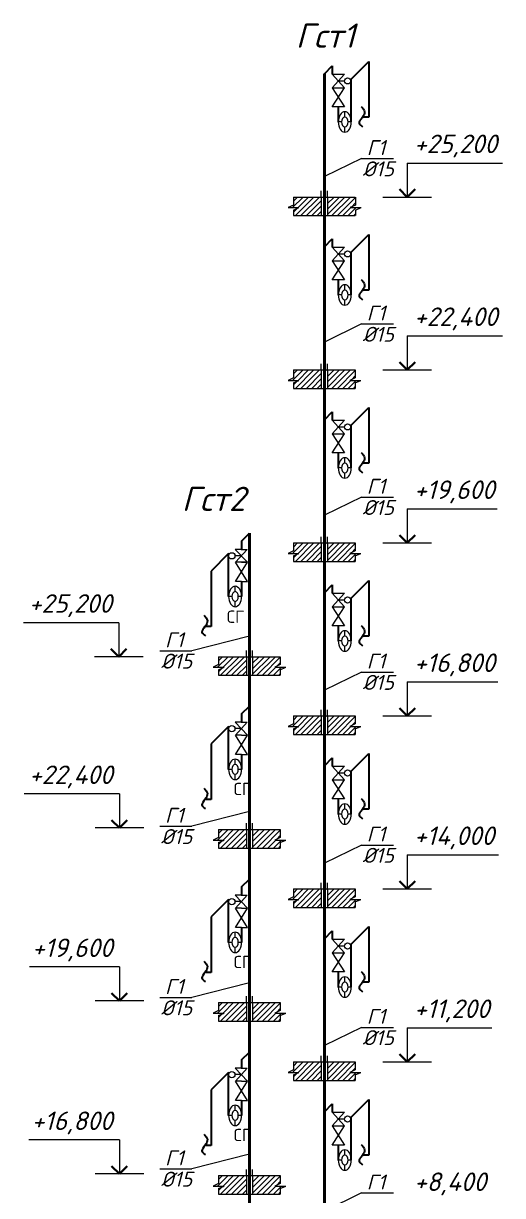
# Model space of a CAD drawing. Header units: millimetres. Extents: x -710977 to 10671, y -929782 to 89628.
# Drawn here: x 955.1 to 1014.4, y 4424.6 to 4569.8 of the extents above; entities that cross this region are included whole.
import ezdxf

# ---------------------------------------------------------------- set-up
doc = ezdxf.new("R2010")
doc.units = ezdxf.units.MM
doc.header["$LTSCALE"] = 0.4
doc.layers.add('аксонометрия', color=84, linetype='Continuous')
doc.layers.add('кварталыИнфо', color=7, linetype='Continuous')
doc.layers.add('здания', color=7, linetype='Continuous', lineweight=25)
doc.layers.add('Надписи', color=7, linetype='Continuous', lineweight=20)
doc.styles.add('Zhenka', font='isocpeur.ttf', dxfattribs={"height": 400})
doc.styles.add('текстовый', font='isocpeui.ttf', dxfattribs={"height": 5})
pattern_1 = [(45, (596.2527, 4344.9674), (-0.33808543, 0.33808543), [])]
pattern_2 = [(45, (596.2527, 4323.5474), (-0.33808543, 0.33808543), [])]
pattern_3 = [(45, (605.5349, 4337.6108), (-0.33808543, 0.33808543), [])]
pattern_4 = [(45, (605.5349, 4359.0308), (-0.33808543, 0.33808543), [])]
pattern_5 = [(45, (605.5349, 4380.4508), (-0.33808543, 0.33808543), [])]
pattern_6 = [(45, (605.5349, 4401.8708), (-0.33808543, 0.33808543), [])]

msp = doc.modelspace()

# ---------------------------------------------------------------- hatches: boundary and pattern name
at = {"layer": 'аксонометрия', "lineweight": 25}
h = msp.add_hatch(dxfattribs=at)
h.set_pattern_fill('ANSI31', scale=3.825, style=0)
h.set_pattern_definition([(45, (605.5349, 4444.68765), (-0.33808543, 0.33808543), [])])
h.paths.add_polyline_path([(991.97, 4545.957), (991.97, 4548.252), (988.527, 4548.252), (988.527, 4547.264), (987.849, 4546.952), (989.206, 4546.952), (988.527, 4546.639), (988.527, 4545.957)])
h = msp.add_hatch(dxfattribs=at)
h.set_pattern_fill('ANSI31', scale=3.825, style=0)
h.set_pattern_definition([(45, (605.5349, 4423.26765), (-0.33808543, 0.33808543), [])])
h.paths.add_polyline_path([(996.856, 4546.952), (995.499, 4546.952), (996.177, 4547.264), (996.177, 4548.252), (992.735, 4548.252), (992.735, 4545.957), (996.177, 4545.957), (996.177, 4546.639)])
h = msp.add_hatch(dxfattribs=at)
h.set_pattern_fill('ANSI31', scale=3.825, style=0)
h.set_pattern_definition([(45, (605.5349, 4423.2908), (-0.33808543, 0.33808543), [])])
h.paths.add_polyline_path([(991.97, 4524.56), (991.97, 4526.855), (988.527, 4526.855), (988.527, 4525.867), (987.849, 4525.555), (989.206, 4525.555), (988.527, 4525.242), (988.527, 4524.56)])
h = msp.add_hatch(dxfattribs=at)
h.set_pattern_fill('ANSI31', scale=3.825, style=0)
h.set_pattern_definition(pattern_6)
h.paths.add_polyline_path([(996.856, 4525.555), (995.499, 4525.555), (996.177, 4525.867), (996.177, 4526.855), (992.735, 4526.855), (992.735, 4524.56), (996.177, 4524.56), (996.177, 4525.242)])
h = msp.add_hatch(dxfattribs=at)
h.set_pattern_fill('ANSI31', scale=3.825, style=0)
h.set_pattern_definition(pattern_6)
h.paths.add_polyline_path([(991.97, 4503.14), (991.97, 4505.435), (988.527, 4505.435), (988.527, 4504.447), (987.849, 4504.135), (989.206, 4504.135), (988.527, 4503.822), (988.527, 4503.14)])
h = msp.add_hatch(dxfattribs=at)
h.set_pattern_fill('ANSI31', scale=3.825, style=0)
h.set_pattern_definition(pattern_5)
h.paths.add_polyline_path([(996.856, 4504.135), (995.499, 4504.135), (996.177, 4504.447), (996.177, 4505.435), (992.735, 4505.435), (992.735, 4503.14), (996.177, 4503.14), (996.177, 4503.822)])
h = msp.add_hatch(dxfattribs=at)
h.set_pattern_fill('ANSI31', scale=3.825, style=0)
h.set_pattern_definition([(45, (596.2527, 4387.78443), (-0.33808543, 0.33808543), [])])
h.paths.add_polyline_path([(982.688, 4489.054), (982.688, 4491.349), (979.245, 4491.349), (979.245, 4490.361), (978.567, 4490.048), (979.923, 4490.048), (979.245, 4489.736), (979.245, 4489.054)])
h = msp.add_hatch(dxfattribs=at)
h.set_pattern_fill('ANSI31', scale=3.825, style=0)
h.set_pattern_definition([(45, (596.2527, 4366.36443), (-0.33808543, 0.33808543), [])])
h.paths.add_polyline_path([(983.453, 4489.054), (986.895, 4489.054), (986.895, 4489.736), (987.573, 4490.048), (986.217, 4490.048), (986.895, 4490.361), (986.895, 4491.349), (983.453, 4491.349)])
h = msp.add_hatch(dxfattribs=at)
h.set_pattern_fill('ANSI31', scale=3.825, style=0)
h.set_pattern_definition(pattern_5)
h.paths.add_polyline_path([(991.97, 4481.72), (991.97, 4484.015), (988.527, 4484.015), (988.527, 4483.027), (987.849, 4482.715), (989.206, 4482.715), (988.527, 4482.402), (988.527, 4481.72)])
h = msp.add_hatch(dxfattribs=at)
h.set_pattern_fill('ANSI31', scale=3.825, style=0)
h.set_pattern_definition(pattern_4)
h.paths.add_polyline_path([(996.856, 4482.715), (995.499, 4482.715), (996.177, 4483.027), (996.177, 4484.015), (992.735, 4484.015), (992.735, 4481.72), (996.177, 4481.72), (996.177, 4482.402)])
h = msp.add_hatch(dxfattribs=at)
h.set_pattern_fill('ANSI31', scale=3.825, style=0)
h.set_pattern_definition([(45, (596.2527, 4366.3874), (-0.33808543, 0.33808543), [])])
h.paths.add_polyline_path([(982.688, 4467.657), (982.688, 4469.952), (979.245, 4469.952), (979.245, 4468.964), (978.567, 4468.651), (979.923, 4468.651), (979.245, 4468.339), (979.245, 4467.657)])
h = msp.add_hatch(dxfattribs=at)
h.set_pattern_fill('ANSI31', scale=3.825, style=0)
h.set_pattern_definition(pattern_1)
h.paths.add_polyline_path([(983.453, 4467.657), (986.895, 4467.657), (986.895, 4468.339), (987.573, 4468.651), (986.217, 4468.651), (986.895, 4468.964), (986.895, 4469.952), (983.453, 4469.952)])
h = msp.add_hatch(dxfattribs=at)
h.set_pattern_fill('ANSI31', scale=3.825, style=0)
h.set_pattern_definition(pattern_4)
h.paths.add_polyline_path([(991.97, 4460.3), (991.97, 4462.595), (988.527, 4462.595), (988.527, 4461.607), (987.849, 4461.295), (989.206, 4461.295), (988.527, 4460.982), (988.527, 4460.3)])
h = msp.add_hatch(dxfattribs=at)
h.set_pattern_fill('ANSI31', scale=3.825, style=0)
h.set_pattern_definition(pattern_3)
h.paths.add_polyline_path([(996.856, 4461.295), (995.499, 4461.295), (996.177, 4461.607), (996.177, 4462.595), (992.735, 4462.595), (992.735, 4460.3), (996.177, 4460.3), (996.177, 4460.982)])
h = msp.add_hatch(dxfattribs=at)
h.set_pattern_fill('ANSI31', scale=3.825, style=0)
h.set_pattern_definition(pattern_1)
h.paths.add_polyline_path([(982.688, 4446.237), (982.688, 4448.532), (979.245, 4448.532), (979.245, 4447.544), (978.567, 4447.231), (979.923, 4447.231), (979.245, 4446.919), (979.245, 4446.237)])
h = msp.add_hatch(dxfattribs=at)
h.set_pattern_fill('ANSI31', scale=3.825, style=0)
h.set_pattern_definition(pattern_2)
h.paths.add_polyline_path([(983.453, 4446.237), (986.895, 4446.237), (986.895, 4446.919), (987.573, 4447.231), (986.217, 4447.231), (986.895, 4447.544), (986.895, 4448.532), (983.453, 4448.532)])
h = msp.add_hatch(dxfattribs=at)
h.set_pattern_fill('ANSI31', scale=3.825, style=0)
h.set_pattern_definition(pattern_3)
h.paths.add_polyline_path([(991.97, 4438.88), (991.97, 4441.175), (988.527, 4441.175), (988.527, 4440.187), (987.849, 4439.875), (989.206, 4439.875), (988.527, 4439.562), (988.527, 4438.88)])
h = msp.add_hatch(dxfattribs=at)
h.set_pattern_fill('ANSI31', scale=3.825, style=0)
h.set_pattern_definition([(45, (605.5349, 4316.1908), (-0.33808543, 0.33808543), [])])
h.paths.add_polyline_path([(996.856, 4439.875), (995.499, 4439.875), (996.177, 4440.187), (996.177, 4441.175), (992.735, 4441.175), (992.735, 4438.88), (996.177, 4438.88), (996.177, 4439.562)])
h = msp.add_hatch(dxfattribs=at)
h.set_pattern_fill('ANSI31', scale=3.825, style=0)
h.set_pattern_definition(pattern_2)
h.paths.add_polyline_path([(982.688, 4424.817), (982.688, 4427.112), (979.245, 4427.112), (979.245, 4426.124), (978.567, 4425.811), (979.923, 4425.811), (979.245, 4425.499), (979.245, 4424.817)])
h = msp.add_hatch(dxfattribs=at)
h.set_pattern_fill('ANSI31', scale=3.825, style=0)
h.set_pattern_definition([(45, (596.2527, 4302.1274), (-0.33808543, 0.33808543), [])])
h.paths.add_polyline_path([(983.453, 4424.817), (986.895, 4424.817), (986.895, 4425.499), (987.573, 4425.811), (986.217, 4425.811), (986.895, 4426.124), (986.895, 4427.112), (983.453, 4427.112)])

# ---------------------------------------------------------------- linework, layer by layer
at = {"color": 7, "lineweight": 35}
for p, q in [((992.352, 4563.529), (993.326, 4564.503)), ((993.326, 4564.503), (993.326, 4563.48)), ((995.686, 4562.868), (997.85, 4565.032)), ((997.85, 4565.032), (997.85, 4558.147)), ((995.686, 4557.551), (995.686, 4562.868)), ((994.08, 4559.41), (994.08, 4557.551)), ((997.85, 4558.147), (997.085, 4558.147)), ((992.352, 4542.109), (993.326, 4543.083)), ((993.326, 4543.083), (993.326, 4542.06)), ((995.686, 4541.448), (997.85, 4543.612)), ((997.85, 4543.612), (997.85, 4536.727)), ((995.686, 4536.131), (995.686, 4541.448)), ((994.08, 4537.99), (994.08, 4536.131)), ((997.85, 4536.727), (997.085, 4536.727)), ((995.686, 4520.028), (997.85, 4522.192)), ((997.85, 4522.192), (997.85, 4515.307)), ((992.352, 4520.689), (993.326, 4521.663)), ((993.326, 4521.663), (993.326, 4520.64)), ((995.686, 4514.711), (995.686, 4520.028)), ((994.08, 4516.57), (994.08, 4514.711)), ((997.85, 4515.307), (997.085, 4515.307)), ((982.096, 4505.652), (983.07, 4506.626)), ((982.096, 4505.652), (982.096, 4504.629)), ((980.49, 4504.114), (978.326, 4501.951)), ((980.49, 4498.798), (980.49, 4504.114)), ((978.326, 4501.951), (978.326, 4495.066)), ((982.096, 4500.656), (982.096, 4498.798)), ((992.352, 4499.269), (993.326, 4500.243)), ((993.326, 4500.243), (993.326, 4499.22)), ((995.686, 4498.608), (997.85, 4500.772)), ((997.85, 4500.772), (997.85, 4493.887)), ((995.686, 4493.291), (995.686, 4498.608)), ((978.326, 4495.066), (977.561, 4495.066)), ((994.08, 4495.15), (994.08, 4493.291)), ((997.85, 4493.887), (997.085, 4493.887)), ((982.096, 4484.255), (983.07, 4485.229)), ((982.096, 4484.255), (982.096, 4483.232)), ((980.49, 4482.717), (978.326, 4480.554)), ((980.49, 4477.401), (980.49, 4482.717)), ((978.326, 4480.554), (978.326, 4473.669)), ((982.096, 4479.259), (982.096, 4477.401)), ((992.352, 4477.849), (993.326, 4478.823)), ((993.326, 4478.823), (993.326, 4477.8)), ((995.686, 4477.188), (997.85, 4479.352)), ((997.85, 4479.352), (997.85, 4472.467)), ((995.686, 4471.871), (995.686, 4477.188)), ((978.326, 4473.669), (977.561, 4473.669)), ((994.08, 4473.73), (994.08, 4471.871)), ((997.85, 4472.467), (997.085, 4472.467)), ((982.096, 4462.835), (983.07, 4463.809)), ((982.096, 4462.835), (982.096, 4461.812)), ((980.49, 4461.297), (978.326, 4459.134)), ((980.49, 4455.981), (980.49, 4461.297)), ((978.326, 4459.134), (978.326, 4452.249)), ((982.096, 4457.839), (982.096, 4455.981)), ((992.352, 4456.429), (993.326, 4457.403)), ((993.326, 4457.403), (993.326, 4456.38)), ((995.686, 4455.768), (997.85, 4457.932)), ((997.85, 4457.932), (997.85, 4451.047)), ((995.686, 4450.451), (995.686, 4455.768)), ((994.08, 4452.31), (994.08, 4450.451)), ((978.326, 4452.249), (977.561, 4452.249)), ((997.85, 4451.047), (997.085, 4451.047)), ((982.096, 4441.415), (983.07, 4442.389)), ((982.096, 4441.415), (982.096, 4440.392)), ((980.49, 4439.877), (978.326, 4437.714)), ((980.49, 4434.561), (980.49, 4439.877)), ((978.326, 4437.714), (978.326, 4430.829)), ((982.096, 4436.419), (982.096, 4434.561)), ((995.686, 4434.348), (997.85, 4436.512)), ((997.85, 4436.512), (997.85, 4429.627)), ((992.352, 4435.009), (993.326, 4435.983)), ((993.326, 4435.983), (993.326, 4434.96)), ((995.686, 4429.031), (995.686, 4434.348)), ((978.326, 4430.829), (977.561, 4430.829)), ((994.08, 4430.89), (994.08, 4429.031)), ((997.85, 4429.627), (997.085, 4429.627))]:
    msp.add_line(p, q, dxfattribs=at)
at = {"color": 7, "lineweight": 20}
for p, q in [((996.956, 4553.023), (992.352, 4550.782)), ((996.956, 4553.023), (1000.919, 4553.023)), ((1002.622, 4552.462), (1014.424, 4552.462)), ((996.956, 4532.54), (992.352, 4530.299)), ((996.956, 4532.54), (1000.919, 4532.54)), ((1002.622, 4531.065), (1014.424, 4531.065)), ((996.956, 4511.093), (992.352, 4508.852)), ((996.956, 4511.093), (1000.919, 4511.093)), ((1002.622, 4509.645), (1013.766, 4509.645)), ((966.877, 4495.559), (955.075, 4495.559)), ((983.07, 4493.889), (975.936, 4492.074)), ((971.973, 4492.074), (975.936, 4492.074)), ((996.956, 4489.443), (992.352, 4487.201)), ((996.956, 4489.443), (1000.919, 4489.443)), ((1002.622, 4488.225), (1013.832, 4488.225)), ((966.965, 4474.353), (955.163, 4474.353)), ((983.07, 4472.169), (975.936, 4470.354)), ((971.973, 4470.354), (975.936, 4470.354)), ((996.956, 4468.031), (992.352, 4465.79)), ((996.956, 4468.031), (1000.919, 4468.031)), ((1002.622, 4466.805), (1013.924, 4466.805)), ((966.965, 4452.933), (955.821, 4452.933)), ((983.07, 4450.968), (975.936, 4449.153)), ((971.973, 4449.153), (975.936, 4449.153)), ((996.956, 4445.457), (992.352, 4443.215)), ((996.956, 4445.457), (1000.919, 4445.457)), ((1002.622, 4445.385), (1013.084, 4445.385)), ((966.965, 4431.513), (955.756, 4431.513)), ((983.07, 4429.754), (975.936, 4427.939)), ((971.973, 4427.939), (975.936, 4427.939)), ((996.956, 4424.95), (992.352, 4422.709)), ((996.956, 4424.95), (1000.919, 4424.95))]:
    msp.add_line(p, q, dxfattribs=at)
at = {"color": 7, "lineweight": 25}
for p, q in [((1002.622, 4552.462), (1002.622, 4548.252)), ((999.605, 4548.252), (1005.639, 4548.252)), ((1002.622, 4531.065), (1002.622, 4526.855)), ((999.605, 4526.855), (1005.639, 4526.855)), ((1002.622, 4509.645), (1002.622, 4505.435)), ((999.605, 4505.435), (1005.639, 4505.435)), ((966.877, 4495.559), (966.877, 4491.349)), ((969.894, 4491.349), (963.859, 4491.349)), ((1002.622, 4488.225), (1002.622, 4484.015)), ((999.605, 4484.015), (1005.639, 4484.015)), ((966.965, 4474.353), (966.965, 4470.143)), ((969.982, 4470.143), (963.948, 4470.143)), ((1002.622, 4466.805), (1002.622, 4462.595)), ((999.605, 4462.595), (1005.639, 4462.595)), ((966.965, 4452.933), (966.965, 4448.723)), ((969.982, 4448.723), (963.948, 4448.723)), ((1002.622, 4445.385), (1002.622, 4441.175)), ((999.605, 4441.175), (1005.639, 4441.175)), ((966.965, 4431.513), (966.965, 4427.303)), ((969.982, 4427.303), (963.948, 4427.303))]:
    msp.add_line(p, q, dxfattribs=at)
at = {"color": 7, "lineweight": 35}
for points in [[(996.927, 4559.486), (997.33, 4558.817), (997.034, 4558.078), (996.651, 4557.401), (997.094, 4556.959)], [(996.927, 4538.066), (997.33, 4537.397), (997.034, 4536.658), (996.651, 4535.981), (997.094, 4535.539)], [(996.927, 4516.646), (997.33, 4515.977), (997.034, 4515.238), (996.651, 4514.561), (997.094, 4514.119)], [(977.455, 4496.474), (977.858, 4495.805), (977.561, 4495.066), (977.179, 4494.389), (977.621, 4493.947)], [(996.927, 4495.226), (997.33, 4494.557), (997.034, 4493.818), (996.651, 4493.141), (997.094, 4492.699)], [(977.455, 4475.077), (977.858, 4474.407), (977.561, 4473.669), (977.179, 4472.992), (977.621, 4472.55)], [(996.927, 4473.806), (997.33, 4473.137), (997.034, 4472.398), (996.651, 4471.721), (997.094, 4471.279)], [(977.455, 4453.657), (977.858, 4452.987), (977.561, 4452.249), (977.179, 4451.572), (977.621, 4451.13)], [(996.927, 4452.386), (997.33, 4451.717), (997.034, 4450.978), (996.651, 4450.301), (997.094, 4449.859)], [(977.455, 4432.237), (977.858, 4431.567), (977.561, 4430.829), (977.179, 4430.152), (977.621, 4429.71)], [(996.927, 4430.966), (997.33, 4430.297), (997.034, 4429.558), (996.651, 4428.881), (997.094, 4428.439)]]:
    msp.add_spline(points, degree=3, dxfattribs=at)
at = {"layer": 'аксонометрия', "color": 7, "lineweight": 53}
for p, q in [((992.352, 4545.957), (992.352, 4563.529)), ((992.352, 4542.132), (992.352, 4545.957)), ((992.352, 4370.772), (992.352, 4542.132)), ((983.07, 4485.229), (983.07, 4506.626)), ((983.07, 4313.869), (983.07, 4485.229))]:
    msp.add_line(p, q, dxfattribs=at)
at = {"layer": 'аксонометрия', "color": 7, "lineweight": 25}
for p, q in [((994.08, 4562.638), (994.845, 4562.638)), ((994.883, 4558.152), (994.883, 4558.815)), ((994.484, 4557.551), (994.08, 4557.551)), ((994.883, 4556.287), (994.883, 4556.95)), ((995.686, 4557.551), (995.281, 4557.551)), ((988.527, 4548.252), (996.177, 4548.252)), ((988.527, 4548.252), (988.527, 4547.264)), ((991.97, 4548.252), (991.97, 4549.017)), ((991.97, 4548.252), (991.97, 4545.957)), ((992.735, 4548.252), (992.735, 4549.017)), ((992.735, 4548.252), (992.735, 4545.957)), ((996.216, 4548.252), (996.216, 4547.264)), ((988.527, 4547.264), (987.849, 4546.952)), ((987.849, 4546.952), (989.206, 4546.952)), ((988.527, 4546.639), (989.206, 4546.952)), ((988.527, 4546.639), (988.527, 4545.957)), ((996.216, 4547.264), (995.537, 4546.952)), ((995.537, 4546.952), (996.894, 4546.952)), ((996.216, 4546.639), (996.894, 4546.952)), ((996.216, 4546.639), (996.216, 4545.957)), ((988.527, 4545.957), (996.177, 4545.957)), ((994.08, 4541.218), (994.845, 4541.218)), ((994.883, 4536.732), (994.883, 4537.395)), ((994.484, 4536.131), (994.08, 4536.131)), ((994.883, 4534.867), (994.883, 4535.53)), ((995.686, 4536.131), (995.281, 4536.131)), ((988.527, 4526.855), (996.177, 4526.855)), ((988.527, 4526.855), (988.527, 4525.867)), ((991.97, 4526.855), (991.97, 4527.62)), ((991.97, 4526.855), (991.97, 4524.56)), ((992.735, 4526.855), (992.735, 4527.62)), ((992.735, 4526.855), (992.735, 4524.56)), ((996.177, 4526.855), (996.177, 4525.867)), ((988.527, 4525.867), (987.849, 4525.555)), ((987.849, 4525.555), (989.206, 4525.555)), ((988.527, 4525.242), (989.206, 4525.555)), ((988.527, 4525.242), (988.527, 4524.56)), ((996.177, 4525.867), (995.499, 4525.555)), ((995.499, 4525.555), (996.856, 4525.555)), ((996.177, 4525.242), (996.856, 4525.555)), ((996.177, 4525.242), (996.177, 4524.56)), ((988.527, 4524.56), (996.177, 4524.56)), ((992.352, 4524.56), (992.352, 4520.735)), ((994.08, 4519.798), (994.845, 4519.798)), ((994.484, 4514.711), (994.08, 4514.711)), ((994.883, 4515.312), (994.883, 4515.975)), ((995.686, 4514.711), (995.281, 4514.711)), ((994.883, 4513.447), (994.883, 4514.11)), ((991.97, 4505.435), (991.97, 4506.2)), ((992.735, 4505.435), (992.735, 4506.2)), ((982.037, 4504.629), (981.285, 4504.629)), ((982.848, 4503.044), (981.285, 4504.629)), ((981.345, 4503.044), (982.788, 4504.629)), ((982.037, 4504.629), (982.788, 4504.629)), ((988.527, 4505.435), (996.177, 4505.435)), ((988.527, 4505.435), (988.527, 4504.447)), ((991.97, 4505.435), (991.97, 4503.14)), ((992.735, 4505.435), (992.735, 4503.14)), ((996.177, 4505.435), (996.177, 4504.447)), ((982.067, 4503.837), (981.272, 4503.837)), ((988.527, 4504.447), (987.849, 4504.135)), ((987.849, 4504.135), (989.206, 4504.135)), ((988.527, 4503.822), (989.206, 4504.135)), ((988.527, 4503.822), (988.527, 4503.14)), ((988.527, 4503.14), (996.177, 4503.14)), ((992.352, 4503.14), (992.352, 4499.315)), ((996.177, 4504.447), (995.499, 4504.135)), ((995.499, 4504.135), (996.856, 4504.135)), ((996.177, 4503.822), (996.856, 4504.135)), ((996.177, 4503.822), (996.177, 4503.14)), ((982.848, 4500.656), (981.345, 4503.044)), ((981.345, 4500.656), (982.848, 4503.044)), ((982.096, 4503.044), (981.345, 4503.044)), ((982.037, 4503.044), (981.345, 4503.044)), ((982.729, 4503.044), (982.037, 4503.044)), ((982.096, 4503.044), (982.848, 4503.044)), ((982.096, 4500.656), (981.345, 4500.656)), ((982.096, 4500.656), (982.848, 4500.656)), ((980.894, 4498.798), (980.49, 4498.798)), ((981.293, 4499.399), (981.293, 4500.062)), ((982.096, 4498.798), (981.692, 4498.798)), ((981.293, 4497.533), (981.293, 4498.197)), ((994.08, 4498.378), (994.845, 4498.378)), ((994.883, 4493.892), (994.883, 4494.555)), ((994.484, 4493.291), (994.08, 4493.291)), ((995.686, 4493.291), (995.281, 4493.291)), ((982.7, 4491.349), (982.7, 4492.114)), ((983.465, 4491.349), (983.465, 4492.114)), ((994.883, 4492.027), (994.883, 4492.69)), ((979.245, 4490.361), (978.567, 4490.048)), ((978.567, 4490.048), (979.923, 4490.048)), ((979.245, 4491.349), (986.895, 4491.349)), ((979.245, 4491.349), (979.245, 4490.361)), ((979.245, 4489.736), (979.923, 4490.048)), ((982.7, 4491.349), (982.7, 4489.054)), ((983.465, 4491.349), (983.465, 4489.054)), ((986.895, 4490.361), (986.217, 4490.048)), ((986.217, 4490.048), (987.573, 4490.048)), ((986.895, 4491.349), (986.895, 4490.361)), ((986.895, 4489.736), (987.573, 4490.048)), ((979.245, 4489.736), (979.245, 4489.054)), ((979.245, 4489.054), (986.895, 4489.054)), ((986.895, 4489.736), (986.895, 4489.054)), ((991.97, 4484.015), (991.97, 4484.78)), ((992.735, 4484.015), (992.735, 4484.78)), ((982.037, 4483.232), (981.285, 4483.232)), ((982.848, 4481.647), (981.285, 4483.232)), ((981.345, 4481.647), (982.788, 4483.232)), ((982.037, 4483.232), (982.788, 4483.232)), ((988.527, 4483.027), (987.849, 4482.715)), ((988.527, 4484.015), (996.177, 4484.015)), ((988.527, 4484.015), (988.527, 4483.027)), ((991.97, 4484.015), (991.97, 4481.72)), ((992.735, 4484.015), (992.735, 4481.72)), ((996.177, 4483.027), (995.499, 4482.715)), ((996.177, 4484.015), (996.177, 4483.027)), ((982.067, 4482.44), (981.272, 4482.44)), ((982.096, 4481.647), (981.345, 4481.647)), ((982.848, 4479.259), (981.345, 4481.647)), ((981.345, 4479.259), (982.848, 4481.647)), ((982.096, 4481.647), (982.848, 4481.647)), ((987.849, 4482.715), (989.206, 4482.715)), ((988.527, 4482.402), (989.206, 4482.715)), ((988.527, 4482.402), (988.527, 4481.72)), ((988.527, 4481.72), (996.177, 4481.72)), ((992.352, 4481.72), (992.352, 4477.895)), ((995.499, 4482.715), (996.856, 4482.715)), ((996.177, 4482.402), (996.856, 4482.715)), ((996.177, 4482.402), (996.177, 4481.72)), ((981.293, 4478.002), (981.293, 4478.665)), ((982.096, 4479.259), (981.345, 4479.259)), ((982.096, 4479.259), (982.848, 4479.259)), ((980.894, 4477.401), (980.49, 4477.401)), ((982.096, 4477.401), (981.692, 4477.401)), ((994.08, 4476.958), (994.845, 4476.958)), ((981.293, 4476.136), (981.293, 4476.8)), ((994.883, 4472.472), (994.883, 4473.135)), ((994.484, 4471.871), (994.08, 4471.871)), ((994.883, 4470.607), (994.883, 4471.27)), ((995.686, 4471.871), (995.281, 4471.871)), ((979.245, 4469.952), (986.895, 4469.952)), ((979.245, 4469.952), (979.245, 4468.964)), ((982.688, 4469.952), (982.688, 4470.717)), ((982.688, 4469.952), (982.688, 4467.657)), ((983.453, 4469.952), (983.453, 4470.717)), ((983.453, 4469.952), (983.453, 4467.657)), ((986.895, 4469.952), (986.895, 4468.964)), ((979.245, 4468.964), (978.567, 4468.651)), ((978.567, 4468.651), (979.923, 4468.651)), ((979.245, 4468.339), (979.923, 4468.651)), ((979.245, 4468.339), (979.245, 4467.657)), ((986.895, 4468.964), (986.217, 4468.651)), ((986.217, 4468.651), (987.573, 4468.651)), ((986.895, 4468.339), (987.573, 4468.651)), ((986.895, 4468.339), (986.895, 4467.657)), ((979.245, 4467.657), (986.895, 4467.657)), ((988.527, 4462.595), (996.177, 4462.595)), ((988.527, 4462.595), (988.527, 4461.607)), ((991.97, 4462.595), (991.97, 4463.36)), ((991.97, 4462.595), (991.97, 4460.3)), ((992.735, 4462.595), (992.735, 4463.36)), ((992.735, 4462.595), (992.735, 4460.3)), ((996.177, 4462.595), (996.177, 4461.607)), ((982.067, 4461.02), (981.272, 4461.02)), ((982.037, 4461.812), (981.285, 4461.812)), ((982.848, 4460.227), (981.285, 4461.812)), ((981.345, 4460.227), (982.788, 4461.812)), ((982.037, 4461.812), (982.788, 4461.812)), ((988.527, 4461.607), (987.849, 4461.295)), ((987.849, 4461.295), (989.206, 4461.295)), ((988.527, 4460.982), (989.206, 4461.295)), ((988.527, 4460.982), (988.527, 4460.3)), ((996.177, 4461.607), (995.499, 4461.295)), ((995.499, 4461.295), (996.856, 4461.295)), ((996.177, 4460.982), (996.856, 4461.295)), ((996.177, 4460.982), (996.177, 4460.3)), ((982.096, 4460.227), (981.345, 4460.227)), ((982.848, 4457.839), (981.345, 4460.227)), ((981.345, 4457.839), (982.848, 4460.227)), ((982.096, 4460.227), (982.848, 4460.227)), ((988.527, 4460.3), (996.177, 4460.3)), ((992.352, 4460.3), (992.352, 4456.475)), ((981.293, 4456.582), (981.293, 4457.245)), ((982.096, 4457.839), (981.345, 4457.839)), ((982.096, 4457.839), (982.848, 4457.839)), ((980.894, 4455.981), (980.49, 4455.981)), ((981.293, 4454.716), (981.293, 4455.38)), ((982.096, 4455.981), (981.692, 4455.981)), ((994.08, 4455.538), (994.845, 4455.538)), ((994.883, 4451.052), (994.883, 4451.715)), ((994.484, 4450.451), (994.08, 4450.451)), ((994.883, 4449.187), (994.883, 4449.85)), ((995.686, 4450.451), (995.281, 4450.451)), ((979.245, 4448.532), (986.895, 4448.532)), ((979.245, 4448.532), (979.245, 4447.544)), ((982.688, 4448.532), (982.688, 4449.297)), ((982.688, 4448.532), (982.688, 4446.237)), ((983.453, 4448.532), (983.453, 4449.297)), ((983.453, 4448.532), (983.453, 4446.237)), ((986.895, 4448.532), (986.895, 4447.544)), ((979.245, 4447.544), (978.567, 4447.231)), ((978.567, 4447.231), (979.923, 4447.231)), ((979.245, 4446.919), (979.923, 4447.231)), ((979.245, 4446.919), (979.245, 4446.237)), ((986.895, 4447.544), (986.217, 4447.231)), ((986.217, 4447.231), (987.573, 4447.231)), ((986.895, 4446.919), (987.573, 4447.231)), ((986.895, 4446.919), (986.895, 4446.237)), ((979.245, 4446.237), (986.895, 4446.237)), ((988.527, 4441.175), (996.177, 4441.175)), ((988.527, 4441.175), (988.527, 4440.187)), ((991.97, 4441.175), (991.97, 4441.94)), ((991.97, 4441.175), (991.97, 4438.88)), ((992.735, 4441.175), (992.735, 4441.94)), ((992.735, 4441.175), (992.735, 4438.88)), ((996.177, 4441.175), (996.177, 4440.187)), ((982.067, 4439.6), (981.272, 4439.6)), ((982.037, 4440.392), (981.285, 4440.392)), ((982.848, 4438.807), (981.285, 4440.392)), ((981.345, 4438.807), (982.788, 4440.392)), ((982.037, 4440.392), (982.788, 4440.392)), ((988.527, 4440.187), (987.849, 4439.875)), ((987.849, 4439.875), (989.206, 4439.875)), ((988.527, 4439.562), (989.206, 4439.875)), ((988.527, 4439.562), (988.527, 4438.88)), ((996.177, 4440.187), (995.499, 4439.875)), ((995.499, 4439.875), (996.856, 4439.875)), ((996.177, 4439.562), (996.856, 4439.875)), ((996.177, 4439.562), (996.177, 4438.88)), ((982.096, 4438.807), (981.345, 4438.807)), ((982.848, 4436.419), (981.345, 4438.807)), ((981.345, 4436.419), (982.848, 4438.807)), ((982.096, 4438.807), (982.848, 4438.807)), ((988.527, 4438.88), (996.177, 4438.88)), ((982.096, 4436.419), (981.345, 4436.419)), ((982.096, 4436.419), (982.848, 4436.419)), ((981.293, 4435.162), (981.293, 4435.825)), ((980.894, 4434.561), (980.49, 4434.561)), ((981.293, 4433.296), (981.293, 4433.96)), ((982.096, 4434.561), (981.692, 4434.561)), ((994.08, 4434.118), (994.845, 4434.118)), ((994.883, 4429.632), (994.883, 4430.295)), ((982.688, 4427.112), (982.688, 4427.877)), ((983.453, 4427.112), (983.453, 4427.877)), ((994.484, 4429.031), (994.08, 4429.031)), ((994.883, 4427.767), (994.883, 4428.43)), ((995.686, 4429.031), (995.281, 4429.031)), ((979.245, 4427.112), (986.895, 4427.112)), ((979.245, 4427.112), (979.245, 4426.124)), ((982.688, 4427.112), (982.688, 4424.817)), ((983.453, 4427.112), (983.453, 4424.817)), ((986.895, 4427.112), (986.895, 4426.124)), ((979.245, 4426.124), (978.567, 4425.811)), ((978.567, 4425.811), (979.923, 4425.811)), ((979.245, 4425.499), (979.923, 4425.811)), ((979.245, 4425.499), (979.245, 4424.817)), ((979.245, 4424.817), (986.895, 4424.817)), ((986.895, 4426.124), (986.217, 4425.811)), ((986.217, 4425.811), (987.573, 4425.811)), ((986.895, 4425.499), (987.573, 4425.811)), ((986.895, 4425.499), (986.895, 4424.817))]:
    msp.add_line(p, q, dxfattribs=at)
at = {"layer": 'аксонометрия', "color": 7, "lineweight": 50}
msp.add_line((983.07, 4485.229), (983.07, 4489.054), dxfattribs=at)
at = {"layer": 'аксонометрия', "color": 7, "lineweight": 25}
for centre in [(995.227, 4562.638), (995.227, 4541.218), (995.227, 4519.798), (980.889, 4503.837), (995.227, 4498.378), (980.889, 4482.44), (995.227, 4476.958), (980.889, 4461.02), (995.227, 4455.538), (980.889, 4439.6), (995.227, 4434.118)]:
    msp.add_circle(centre, 0.383, dxfattribs=at)
at = {"layer": 'аксонометрия', "color": 7, "lineweight": 25, "extrusion": (0, 0, -1)}
for centre, major_axis, ratio in [((994.883, 4557.551), (0, -1.264), 0.6353435), ((994.883, 4557.551), (0, -0.601), 0.6634455), ((994.883, 4536.131), (0, -1.264), 0.6353435), ((994.883, 4536.131), (0, -0.601), 0.6634455), ((994.883, 4514.711), (0, -1.264), 0.6353435), ((994.883, 4514.711), (0, -0.601), 0.6634455), ((981.293, 4498.798), (0, -1.264), 0.6353435), ((981.293, 4498.798), (0, -0.601), 0.6634455), ((994.883, 4493.291), (0, -1.264), 0.6353435), ((994.883, 4493.291), (0, -0.601), 0.6634455), ((981.293, 4477.401), (0, -1.264), 0.6353435), ((981.293, 4477.401), (0, -0.601), 0.6634455), ((994.883, 4471.871), (0, -1.264), 0.6353435), ((994.883, 4471.871), (0, -0.601), 0.6634455), ((981.293, 4455.981), (0, -1.264), 0.6353435), ((981.293, 4455.981), (0, -0.601), 0.6634455), ((994.883, 4450.451), (0, -1.264), 0.6353435), ((994.883, 4450.451), (0, -0.601), 0.6634455), ((981.293, 4434.561), (0, -1.264), 0.6353435), ((981.293, 4434.561), (0, -0.601), 0.6634455), ((994.883, 4429.031), (0, -1.264), 0.6353435), ((994.883, 4429.031), (0, -0.601), 0.6634455)]:
    msp.add_ellipse(centre, major_axis=major_axis, ratio=ratio, dxfattribs=at)
at = {"layer": 'кварталыИнфо', "ltscale": 0.12}
for p, q in [((993.326, 4563.48), (994.833, 4563.48)), ((994.833, 4561.797), (993.326, 4563.48)), ((994.833, 4563.48), (993.326, 4561.797)), ((993.326, 4561.797), (994.833, 4561.797)), ((993.326, 4559.41), (994.833, 4561.797)), ((993.326, 4561.797), (994.833, 4559.41)), ((994.833, 4559.41), (993.326, 4559.41)), ((992.352, 4548.252), (992.352, 4553.224)), ((993.326, 4542.06), (994.833, 4542.06)), ((994.833, 4540.377), (993.326, 4542.06)), ((994.833, 4542.06), (993.326, 4540.377)), ((993.326, 4540.377), (994.833, 4540.377)), ((993.326, 4537.99), (994.833, 4540.377)), ((993.326, 4540.377), (994.833, 4537.99)), ((994.833, 4537.99), (993.326, 4537.99)), ((993.326, 4520.64), (994.833, 4520.64)), ((994.833, 4518.957), (993.326, 4520.64)), ((994.833, 4520.64), (993.326, 4518.957)), ((993.326, 4518.957), (994.833, 4518.957)), ((993.326, 4516.57), (994.833, 4518.957)), ((993.326, 4518.957), (994.833, 4516.57)), ((994.833, 4516.57), (993.326, 4516.57)), ((993.326, 4499.22), (994.833, 4499.22)), ((994.833, 4497.537), (993.326, 4499.22)), ((994.833, 4499.22), (993.326, 4497.537)), ((993.326, 4497.537), (994.833, 4497.537)), ((993.326, 4495.15), (994.833, 4497.537)), ((993.326, 4497.537), (994.833, 4495.15)), ((994.833, 4495.15), (993.326, 4495.15)), ((993.326, 4477.8), (994.833, 4477.8)), ((994.833, 4476.117), (993.326, 4477.8)), ((994.833, 4477.8), (993.326, 4476.117)), ((993.326, 4476.117), (994.833, 4476.117)), ((993.326, 4473.73), (994.833, 4476.117)), ((993.326, 4476.117), (994.833, 4473.73)), ((994.833, 4473.73), (993.326, 4473.73)), ((993.326, 4456.38), (994.833, 4456.38)), ((994.833, 4454.697), (993.326, 4456.38)), ((994.833, 4456.38), (993.326, 4454.697)), ((993.326, 4454.697), (994.833, 4454.697)), ((993.326, 4452.31), (994.833, 4454.697)), ((993.326, 4454.697), (994.833, 4452.31)), ((994.833, 4452.31), (993.326, 4452.31)), ((993.326, 4434.96), (994.833, 4434.96)), ((994.833, 4433.277), (993.326, 4434.96)), ((994.833, 4434.96), (993.326, 4433.277)), ((993.326, 4433.277), (994.833, 4433.277)), ((993.326, 4430.89), (994.833, 4433.277)), ((993.326, 4433.277), (994.833, 4430.89)), ((994.833, 4430.89), (993.326, 4430.89))]:
    msp.add_line(p, q, dxfattribs=at)
at = {"layer": 'кварталыИнфо', "lineweight": 53, "ltscale": 0.12}
for q in [(992.352, 4558.87), (992.352, 4556.652)]:
    msp.add_line((992.352, 4548.252), q, dxfattribs=at)
at = {"layer": 'Надписи', "color": 7, "linetype": 'ByBlock', "lineweight": 40, "ltscale": 0.2}
for p, q in [((1002.622, 4548.252), (1001.648, 4549.226)), ((1002.622, 4548.252), (1003.596, 4549.226)), ((1002.622, 4526.855), (1001.648, 4527.829)), ((1002.622, 4526.855), (1003.596, 4527.829)), ((1002.622, 4505.435), (1001.648, 4506.409)), ((1002.622, 4505.435), (1003.596, 4506.409)), ((966.877, 4491.349), (965.903, 4492.322)), ((966.877, 4491.349), (967.85, 4492.322)), ((1002.622, 4484.015), (1001.648, 4484.989)), ((1002.622, 4484.015), (1003.596, 4484.989)), ((966.965, 4470.143), (965.991, 4471.117)), ((966.965, 4470.143), (967.939, 4471.117)), ((1002.622, 4462.595), (1001.648, 4463.569)), ((1002.622, 4462.595), (1003.596, 4463.569)), ((966.965, 4448.723), (965.991, 4449.697)), ((966.965, 4448.723), (967.939, 4449.697)), ((1002.622, 4441.175), (1001.648, 4442.149)), ((1002.622, 4441.175), (1003.596, 4442.149)), ((966.965, 4427.303), (965.991, 4428.277)), ((966.965, 4427.303), (967.939, 4428.277))]:
    msp.add_line(p, q, dxfattribs=at)

# ---------------------------------------------------------------- texts
at = {"color": 7, "lineweight": 35, "char_height": 3, "width": 19.4202, "attachment_point": 1, "style": 'текстовый'}
for s, insert in [('{\\fISOCPEUR|b0|i1|c204|p34;Гст1}', (988.809, 4569.749)), ('{\\fISOCPEUR|b0|i1|c204|p34;Гст2}', (974.685, 4512.392))]:
    msp.add_mtext(s, dxfattribs=dict(at, insert=insert))
at = {"color": 7, "lineweight": 20, "char_height": 2.295, "width": 11.43295, "style": 'текстовый'}
for s, insert, attachment_point in [('{\\fISOCPEUR|b0|i1|c0|p34;+2\\fISOCPEUR|b0|i1|c204|p34;5\\fISOCPEUR|b0|i1|c0|p34;,\\fISOCPEUR|b0|i1|c204|p34;2\\fISOCPEUR|b0|i1|c0|p34;00}', (1003.457, 4555.986), 1), ('{\\fISOCPEUR|b0|i1|c0|p34;+22,400}', (1003.457, 4534.589), 1), ('{\\fISOCPEUR|b0|i1|c0|p34;+19,600}', (1003.457, 4513.169), 1), ('{\\fISOCPEUR|b0|i1|c0|p34;+2\\fISOCPEUR|b0|i1|c204|p34;5\\fISOCPEUR|b0|i1|c0|p34;,\\fISOCPEUR|b0|i1|c204|p34;2\\fISOCPEUR|b0|i1|c0|p34;00}', (966.042, 4499.083), 3), ('{\\fISOCPEUR|b0|i1|c0|p34;+16,800}', (1003.457, 4491.749), 1), ('{\\fISOCPEUR|b0|i1|c0|p34;+22,400}', (966.13, 4477.877), 3), ('{\\fISOCPEUR|b0|i1|c0|p34;+14,000}', (1003.457, 4470.329), 1), ('{\\fISOCPEUR|b0|i1|c0|p34;+19,600}', (966.13, 4456.457), 3), ('{\\fISOCPEUR|b0|i1|c0|p34;+11,200}', (1003.457, 4448.909), 1), ('{\\fISOCPEUR|b0|i1|c0|p34;+16,800}', (966.13, 4435.037), 3), ('{\\fISOCPEUR|b0|i1|c0|p34;+8,400}', (1003.457, 4427.489), 1)]:
    msp.add_mtext(s, dxfattribs=dict(at, insert=insert, attachment_point=attachment_point))
at = {"layer": 'аксонометрия', "color": 7, "lineweight": 40, "insert": (980.264, 4497.063), "char_height": 1.53, "width": 2.3327, "attachment_point": 1, "style": 'Zhenka'}
msp.add_mtext('СГ', dxfattribs=at)
at = {"layer": 'аксонометрия', "color": 7, "lineweight": 50, "char_height": 1.53, "width": 2.3327, "attachment_point": 1, "style": 'Zhenka'}
for insert in [(981.111, 4475.733), (981.111, 4454.313), (981.111, 4432.893)]:
    msp.add_mtext('СГ', dxfattribs=dict(at, insert=insert))
at = {"layer": 'здания', "color": 7, "lineweight": 20, "char_height": 1.848, "width": 13.48137, "attachment_point": 1, "style": 'текстовый'}
for s, insert in [('{\\fISOCPEUR|b0|i1|c204|p34;Г1}', (997.597, 4555.307)), ('{\\fISOCPEUR|b0|i1|c204|p34;%%C15}', (997.097, 4552.67)), ('{\\fISOCPEUR|b0|i1|c204|p34;Г1}', (997.597, 4534.824)), ('{\\fISOCPEUR|b0|i1|c204|p34;%%C15}', (997.097, 4532.187)), ('{\\fISOCPEUR|b0|i1|c204|p34;Г1}', (997.597, 4513.377)), ('{\\fISOCPEUR|b0|i1|c204|p34;%%C15}', (997.097, 4510.74)), ('{\\fISOCPEUR|b0|i1|c204|p34;Г1}', (972.614, 4494.358)), ('{\\fISOCPEUR|b0|i1|c204|p34;%%C15}', (972.115, 4491.721)), ('{\\fISOCPEUR|b0|i1|c204|p34;Г1}', (997.597, 4491.726)), ('{\\fISOCPEUR|b0|i1|c204|p34;%%C15}', (997.097, 4489.089)), ('{\\fISOCPEUR|b0|i1|c204|p34;Г1}', (972.614, 4472.638)), ('{\\fISOCPEUR|b0|i1|c204|p34;%%C15}', (972.115, 4470.001)), ('{\\fISOCPEUR|b0|i1|c204|p34;Г1}', (997.597, 4470.315)), ('{\\fISOCPEUR|b0|i1|c204|p34;%%C15}', (997.097, 4467.678)), ('{\\fISOCPEUR|b0|i1|c204|p34;Г1}', (972.614, 4451.437)), ('{\\fISOCPEUR|b0|i1|c204|p34;%%C15}', (972.115, 4448.8)), ('{\\fISOCPEUR|b0|i1|c204|p34;Г1}', (997.597, 4447.741)), ('{\\fISOCPEUR|b0|i1|c204|p34;%%C15}', (997.097, 4445.103)), ('{\\fISOCPEUR|b0|i1|c204|p34;Г1}', (972.614, 4430.223)), ('{\\fISOCPEUR|b0|i1|c204|p34;%%C15}', (972.115, 4427.586)), ('{\\fISOCPEUR|b0|i1|c204|p34;Г1}', (997.597, 4427.234))]:
    msp.add_mtext(s, dxfattribs=dict(at, insert=insert))

doc.saveas('drawing.dxf')
